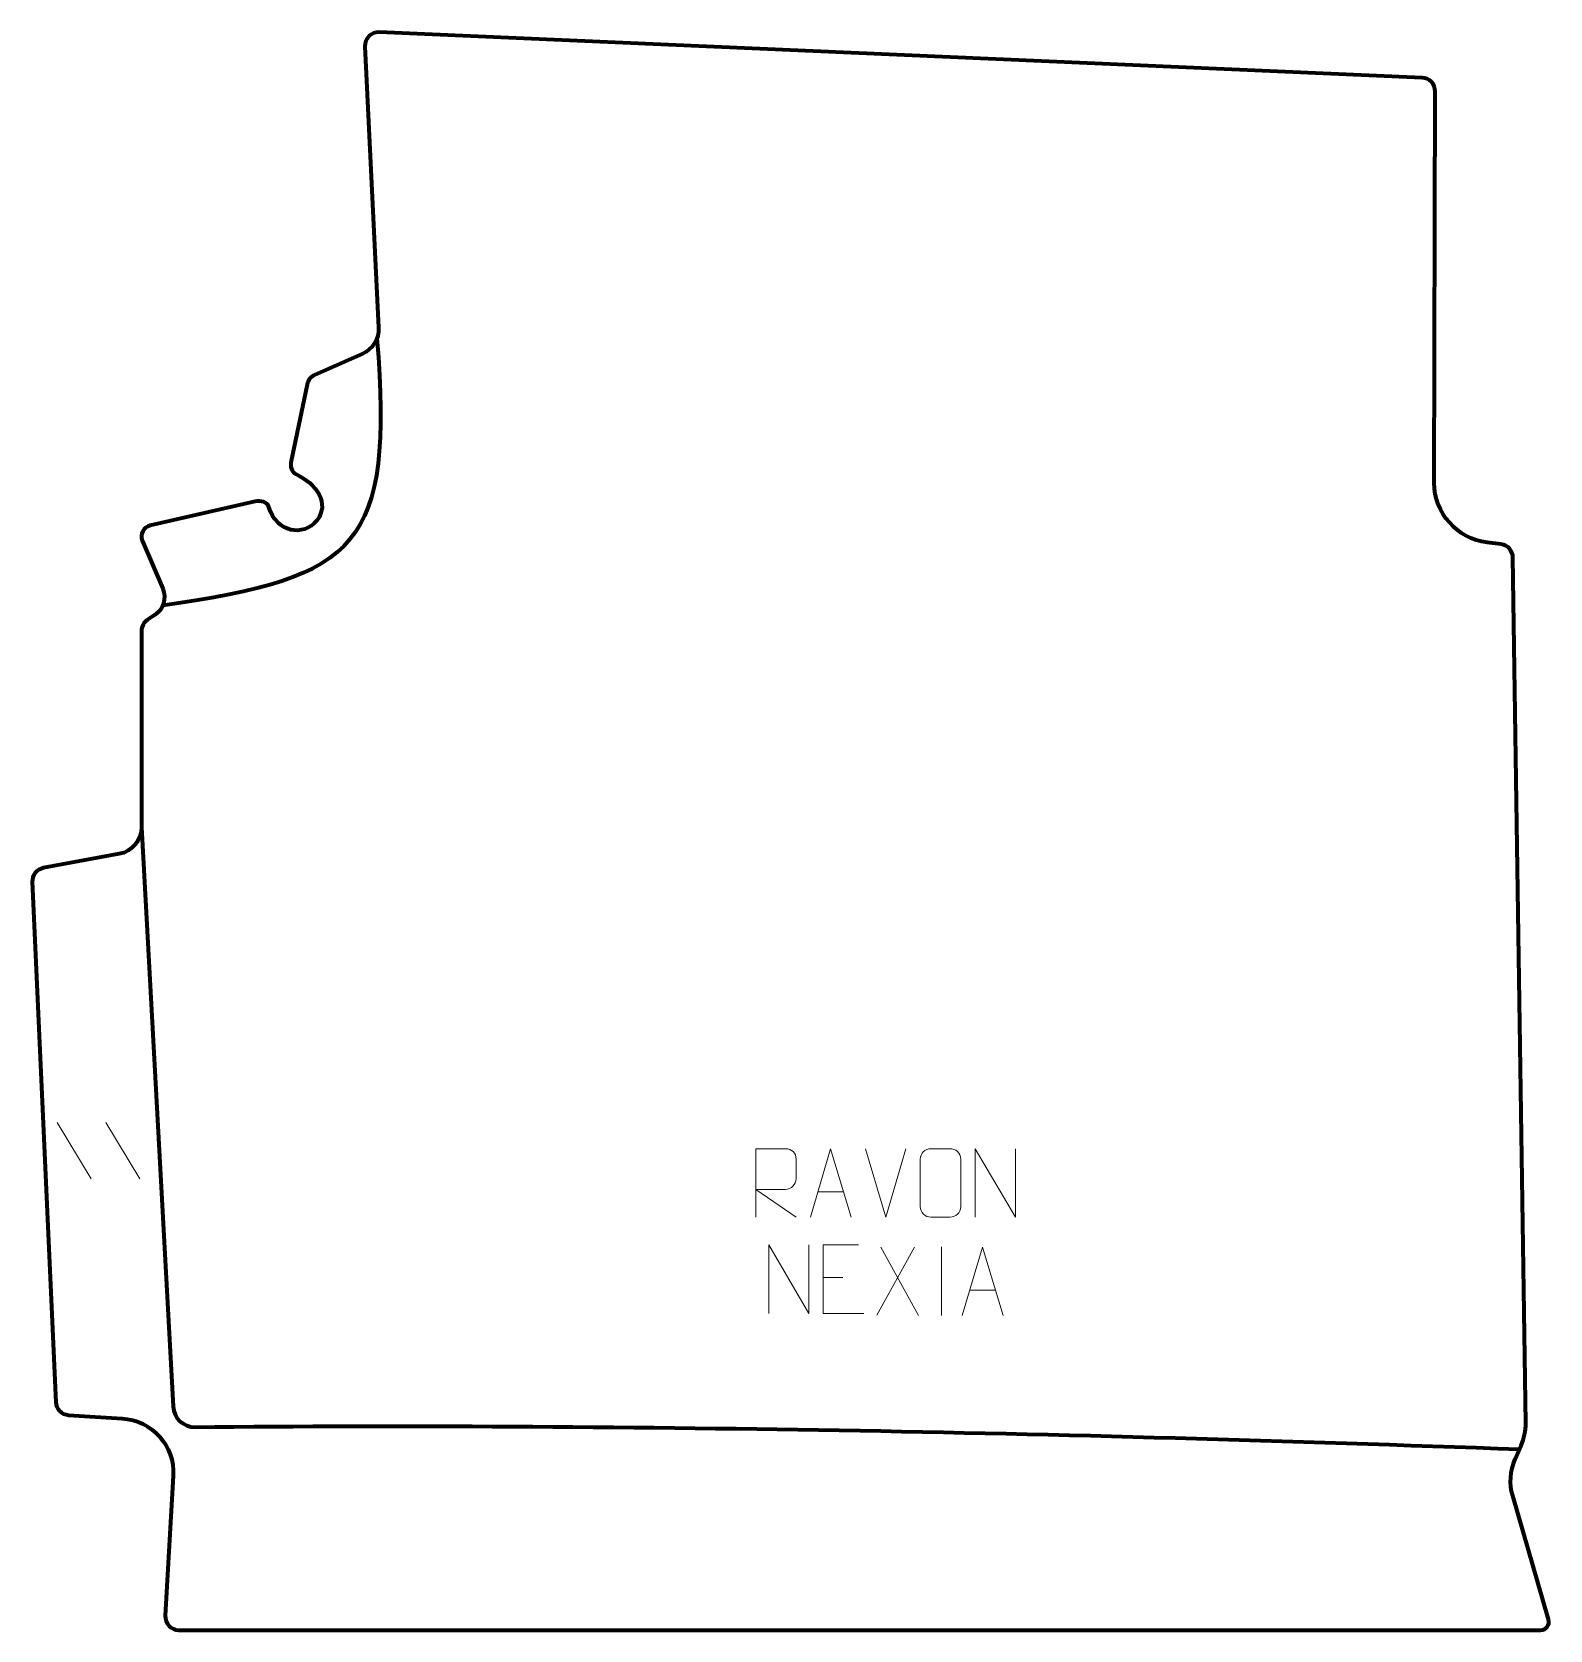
# Model space of a CAD drawing. Header units: millimetres. Extents: x -277 to 277, y -291 to 292.
import ezdxf

# ---------------------------------------------------------------- set-up
doc = ezdxf.new("R2010")
doc.units = ezdxf.units.MM
doc.header["$MEASUREMENT"] = 0
for name, color, linetype in [('layer 1', 7, 'Continuous'), ('layer 2', 7, 'Continuous'), ('layer 3', 7, 'Continuous')]:
    doc.layers.add(name, color=color, linetype=linetype)

msp = doc.modelspace()

# ---------------------------------------------------------------- linework, layer by layer
at = {"layer": 'layer 1', "color": 250, "lineweight": 9}
for points in [[(-267.6019, -106.3614), (-267.6019, -106.3614), (-255.2377, -126.9057), (-255.2377, -126.9057)], [(-249.8721, -106.3614), (-249.8721, -106.3614), (-237.5078, -126.9057), (-237.5078, -126.9057)], [(34.7253, -140.8126), (34.7253, -140.8126), (27.4035, -115.859), (27.4035, -115.859)], [(42.0472, -115.859), (42.0472, -115.859), (34.7254, -140.8126), (34.7254, -140.8126)], [(9.9529, -131.5631), (9.9529, -131.5631), (19.4486, -131.5631), (19.4486, -131.5631)], [(45.2542, -151.7338), (45.2542, -151.7338), (31.5136, -176.6296), (31.5136, -176.6296)], [(32.9682, -151.7338), (32.9682, -151.7338), (46.7088, -176.6873), (46.7088, -176.6873)], [(55.1112, -151.7235), (55.1112, -151.7235), (55.1112, -176.6976), (55.1112, -176.6976)], [(11.9359, -162.8769), (11.9359, -162.8769), (19.104, -162.8769), (19.104, -162.8769)], [(65.3633, -167.4379), (65.3633, -167.4379), (74.859, -167.4379), (74.859, -167.4379)]]:
    msp.add_open_spline(points, degree=3, dxfattribs=at)
for points, knots in [([(-12.6313, -140.8125), (-12.6313, -140.8125), (-12.6313, -115.859), (-12.6313, -115.859), (-12.6313, -115.859), (-9.0365, -115.859), (-5.441, -115.859), (-1.8458, -115.859), (-1.8458, -115.859), (0.4795, -115.8967), (2.0368, -117.3867), (2.0327, -119.7531), (2.0327, -119.7531), (2.0323, -121.7886), (2.0323, -124.848), (2.0327, -126.884), (2.0327, -126.884), (2.0262, -128.7595), (0.2139, -130.7013), (-1.7956, -130.7204), (-1.7956, -130.7204), (-1.7956, -130.7204), (-12.6313, -130.7204), (-12.6313, -130.7204), (-12.6313, -130.7204), (-12.6313, -130.7204), (2.0234, -140.8125), (2.0234, -140.8125)], [0, 0, 0, 0, 0.125, 0.125, 0.125, 0.125, 0.25, 0.25, 0.25, 0.25, 0.375, 0.375, 0.375, 0.375, 0.5, 0.5, 0.5, 0.5, 0.625, 0.625, 0.625, 0.625, 0.75, 0.75, 0.75, 0.75, 1, 1, 1, 1]), ([(7.2303, -140.8125), (7.2303, -140.8125), (14.6013, -115.859), (14.6013, -115.859), (14.6013, -115.859), (14.6013, -115.859), (22.1712, -140.8125), (22.1712, -140.8125)], [0, 0, 0, 0, 0.33333333, 0.33333333, 0.33333333, 0.33333333, 1, 1, 1, 1]), ([(51.2058, -115.8593), (53.5315, -115.8593), (55.8576, -115.8593), (58.1837, -115.8593), (58.1837, -115.8593), (60.1303, -115.8237), (62.1217, -117.3153), (62.1484, -119.7529), (62.1484, -119.7529), (62.148, -125.4998), (62.148, -131.2471), (62.1484, -136.9948), (62.1484, -136.9948), (62.0086, -139.3182), (60.3314, -140.7978), (58.1837, -140.8086), (58.1837, -140.8086), (55.8518, -140.8082), (53.5199, -140.8082), (51.1884, -140.8086), (51.1884, -140.8086), (49.2634, -140.914), (47.2913, -139.0295), (47.3025, -137.0122), (47.3025, -137.0122), (47.3028, -131.2421), (47.3028, -125.4724), (47.3025, -119.7031), (47.3025, -119.7031), (47.3067, -117.565), (49.0534, -115.8458), (51.2058, -115.8593)], [0, 0, 0, 0, 0.11111111, 0.11111111, 0.11111111, 0.11111111, 0.22222222, 0.22222222, 0.22222222, 0.22222222, 0.33333333, 0.33333333, 0.33333333, 0.33333333, 0.44444444, 0.44444444, 0.44444444, 0.44444444, 0.55555556, 0.55555556, 0.55555556, 0.55555556, 0.66666667, 0.66666667, 0.66666667, 0.66666667, 0.77777778, 0.77777778, 0.77777778, 0.77777778, 1, 1, 1, 1]), ([(67.398, -140.8125), (67.398, -140.8125), (67.398, -115.859), (67.398, -115.859), (67.398, -115.859), (67.398, -115.859), (82.0528, -140.8125), (82.0528, -140.8125), (82.0528, -140.8125), (82.0528, -140.8125), (82.0528, -115.859), (82.0528, -115.859)], [0, 0, 0, 0, 0.25, 0.25, 0.25, 0.25, 0.5, 0.5, 0.5, 0.5, 1, 1, 1, 1]), ([(-7.9586, -175.9507), (-7.9586, -175.9507), (-7.9586, -150.9972), (-7.9586, -150.9972), (-7.9586, -150.9972), (-7.9586, -150.9972), (6.6962, -175.9507), (6.6962, -175.9507), (6.6962, -175.9507), (6.6962, -175.9507), (6.6962, -150.9972), (6.6962, -150.9972)], [0, 0, 0, 0, 0.25, 0.25, 0.25, 0.25, 0.5, 0.5, 0.5, 0.5, 1, 1, 1, 1]), ([(24.8098, -150.9972), (24.8098, -150.9972), (11.9359, -150.9972), (11.9359, -150.9972), (11.9359, -150.9972), (11.9359, -150.9972), (11.9359, -175.9508), (11.9359, -175.9508), (11.9359, -175.9508), (11.9359, -175.9508), (26.8017, -175.9508), (26.8017, -175.9508)], [0, 0, 0, 0, 0.25, 0.25, 0.25, 0.25, 0.5, 0.5, 0.5, 0.5, 1, 1, 1, 1]), ([(62.6407, -176.6873), (62.6407, -176.6873), (70.0117, -151.7338), (70.0117, -151.7338), (70.0117, -151.7338), (70.0117, -151.7338), (77.5816, -176.6873), (77.5816, -176.6873)], [0, 0, 0, 0, 0.33333333, 0.33333333, 0.33333333, 0.33333333, 1, 1, 1, 1])]:
    msp.add_open_spline(points, degree=3, knots=knots, dxfattribs=at)
at = {"layer": 'layer 2', "color": 12, "lineweight": 200}
msp.add_open_spline([(273.7229, -291.4999), (273.7229, -291.4999), (-223.2091, -291.4999), (-223.2091, -291.4999), (-223.2091, -291.4999), (-226.0832, -291.4999), (-228.3657, -289.0997), (-228.2013, -286.2507), (-228.2013, -286.2507), (-228.2013, -286.2507), (-225.2581, -235.2337), (-225.2581, -235.2337), (-225.2581, -235.2337), (-224.6291, -224.331), (-232.9811, -214.9695), (-243.9553, -214.2759), (-243.9553, -214.2759), (-243.9553, -214.2759), (-263.472, -213.0426), (-263.472, -213.0426), (-263.472, -213.0426), (-266.0191, -212.8814), (-268.0351, -210.841), (-268.1495, -208.3095), (-268.1495, -208.3095), (-268.1495, -208.3095), (-276.7188, -18.5388), (-276.7188, -18.5388), (-276.7188, -18.5388), (-276.8303, -16.0656), (-275.0907, -13.889), (-272.6407, -13.4349), (-272.6407, -13.4349), (-272.6407, -13.4349), (-245.0368, -8.3206), (-245.0368, -8.3206), (-245.0368, -8.3206), (-240.3033, -7.4438), (-236.8712, -3.3405), (-236.8712, 1.4421), (-236.8712, 1.4421), (-236.8712, 1.4421), (-236.8712, 73.0062), (-236.8712, 73.0062), (-236.8712, 73.0062), (-236.8712, 74.6817), (-236.0196, 76.2446), (-234.6074, 77.1618), (-234.6074, 77.1618), (-234.6074, 77.1618), (-232.103, 78.7881), (-232.103, 78.7881), (-232.103, 78.7881), (-228.8659, 80.8902), (-227.6065, 84.9913), (-229.1118, 88.5297), (-229.1118, 88.5297), (-229.1118, 88.5297), (-236.5653, 106.0473), (-236.5653, 106.0473), (-236.5653, 106.0473), (-237.5477, 108.3567), (-236.1568, 110.9815), (-233.6835, 111.4849), (-233.6835, 111.4849), (-233.6835, 111.4849), (-195.4323, 120.2508), (-195.4323, 120.2508), (-195.4323, 120.2508), (-193.4919, 120.646), (-190.8959, 120.1539), (-190.3527, 118.2625), (-190.3527, 118.2625), (-187.6436, 108.83), (-177.7341, 107.2784), (-172.87, 113.4071), (-172.87, 113.4071), (-168.0059, 119.5357), (-173.0718, 126.8856), (-180.4738, 130.2166), (-180.4738, 130.2166), (-182.187, 130.9875), (-182.6279, 133.271), (-182.247, 135.1), (-182.247, 135.1), (-182.247, 135.1), (-176.43, 163.0198), (-176.43, 163.0198), (-176.43, 163.0198), (-176.1044, 164.5844), (-175.0401, 165.8975), (-173.5711, 166.5483), (-173.5711, 166.5483), (-173.5711, 166.5483), (-156.2568, 174.2198), (-156.2568, 174.2198), (-156.2568, 174.2198), (-152.4923, 175.8878), (-150.1442, 179.6788), (-150.3428, 183.768), (-150.3428, 183.768), (-150.3428, 183.768), (-155.3268, 286.2953), (-155.3268, 286.2953), (-155.3268, 286.2953), (-155.4687, 289.2145), (-153.0535, 291.6235), (-150.1135, 291.4953), (-150.1135, 291.4953), (-150.1135, 291.4953), (230.4769, 274.9282), (230.4769, 274.9282), (230.4769, 274.9282), (233.1552, 274.8115), (235.2641, 272.618), (235.2578, 269.9556), (235.2578, 269.9556), (235.2578, 269.9556), (234.917, 127.0751), (234.917, 127.0751), (234.917, 127.0751), (234.8905, 116.0369), (243.159, 106.7132), (254.1882, 105.3441), (254.1882, 105.3441), (254.1882, 105.3441), (259.2421, 104.7166), (259.2421, 104.7166), (259.2421, 104.7166), (261.7168, 104.4097), (263.5851, 102.3385), (263.6215, 99.8622), (263.6215, 99.8622), (263.6215, 99.8622), (268.276, -215.9852), (268.276, -215.9852), (268.276, -215.9852), (268.3177, -218.8138), (267.75, -221.619), (266.612, -224.2123), (266.612, -224.2123), (266.612, -224.2123), (264.4413, -229.1573), (264.4413, -229.1573), (264.4413, -229.1573), (262.5825, -233.3923), (262.2682, -238.1384), (263.553, -242.5782), (263.553, -242.5782), (263.553, -242.5782), (276.6062, -287.6978), (276.6062, -287.6978), (276.6062, -287.6978), (277.1568, -289.602), (275.7175, -291.4999), (273.7229, -291.4999)], degree=3, knots=[0, 0, 0, 0, 0.025, 0.025, 0.025, 0.025, 0.05, 0.05, 0.05, 0.05, 0.075, 0.075, 0.075, 0.075, 0.1, 0.1, 0.1, 0.1, 0.125, 0.125, 0.125, 0.125, 0.15, 0.15, 0.15, 0.15, 0.175, 0.175, 0.175, 0.175, 0.2, 0.2, 0.2, 0.2, 0.225, 0.225, 0.225, 0.225, 0.25, 0.25, 0.25, 0.25, 0.275, 0.275, 0.275, 0.275, 0.3, 0.3, 0.3, 0.3, 0.325, 0.325, 0.325, 0.325, 0.35, 0.35, 0.35, 0.35, 0.375, 0.375, 0.375, 0.375, 0.4, 0.4, 0.4, 0.4, 0.425, 0.425, 0.425, 0.425, 0.45, 0.45, 0.45, 0.45, 0.475, 0.475, 0.475, 0.475, 0.5, 0.5, 0.5, 0.5, 0.525, 0.525, 0.525, 0.525, 0.55, 0.55, 0.55, 0.55, 0.575, 0.575, 0.575, 0.575, 0.6, 0.6, 0.6, 0.6, 0.625, 0.625, 0.625, 0.625, 0.65, 0.65, 0.65, 0.65, 0.675, 0.675, 0.675, 0.675, 0.7, 0.7, 0.7, 0.7, 0.725, 0.725, 0.725, 0.725, 0.75, 0.75, 0.75, 0.75, 0.775, 0.775, 0.775, 0.775, 0.8, 0.8, 0.8, 0.8, 0.825, 0.825, 0.825, 0.825, 0.85, 0.85, 0.85, 0.85, 0.875, 0.875, 0.875, 0.875, 0.9, 0.9, 0.9, 0.9, 0.925, 0.925, 0.925, 0.925, 0.95, 0.95, 0.95, 0.95, 1, 1, 1, 1], dxfattribs=at)
at = {"layer": 'layer 3', "color": 142, "lineweight": 200}
msp.add_open_spline([(-150.9189, 179.9388), (-145.0492, 104.0166), (-157.1114, 92.5864), (-229.1145, 82.339)], degree=3, dxfattribs=at)
msp.add_open_spline([(-236.871, 1.442), (-236.871, 1.442), (-225.3323, -209.9208), (-225.3323, -209.9208), (-225.3323, -209.9208), (-225.1006, -214.1648), (-221.5477, -217.4735), (-217.2685, -217.435), (-217.2685, -217.435), (-65.4385, -216.0678), (96.6304, -219.192), (266.0325, -225.5321)], degree=3, knots=[0, 0, 0, 0, 0.25, 0.25, 0.25, 0.25, 0.5, 0.5, 0.5, 0.5, 1, 1, 1, 1], dxfattribs=at)

doc.saveas('drawing.dxf')
